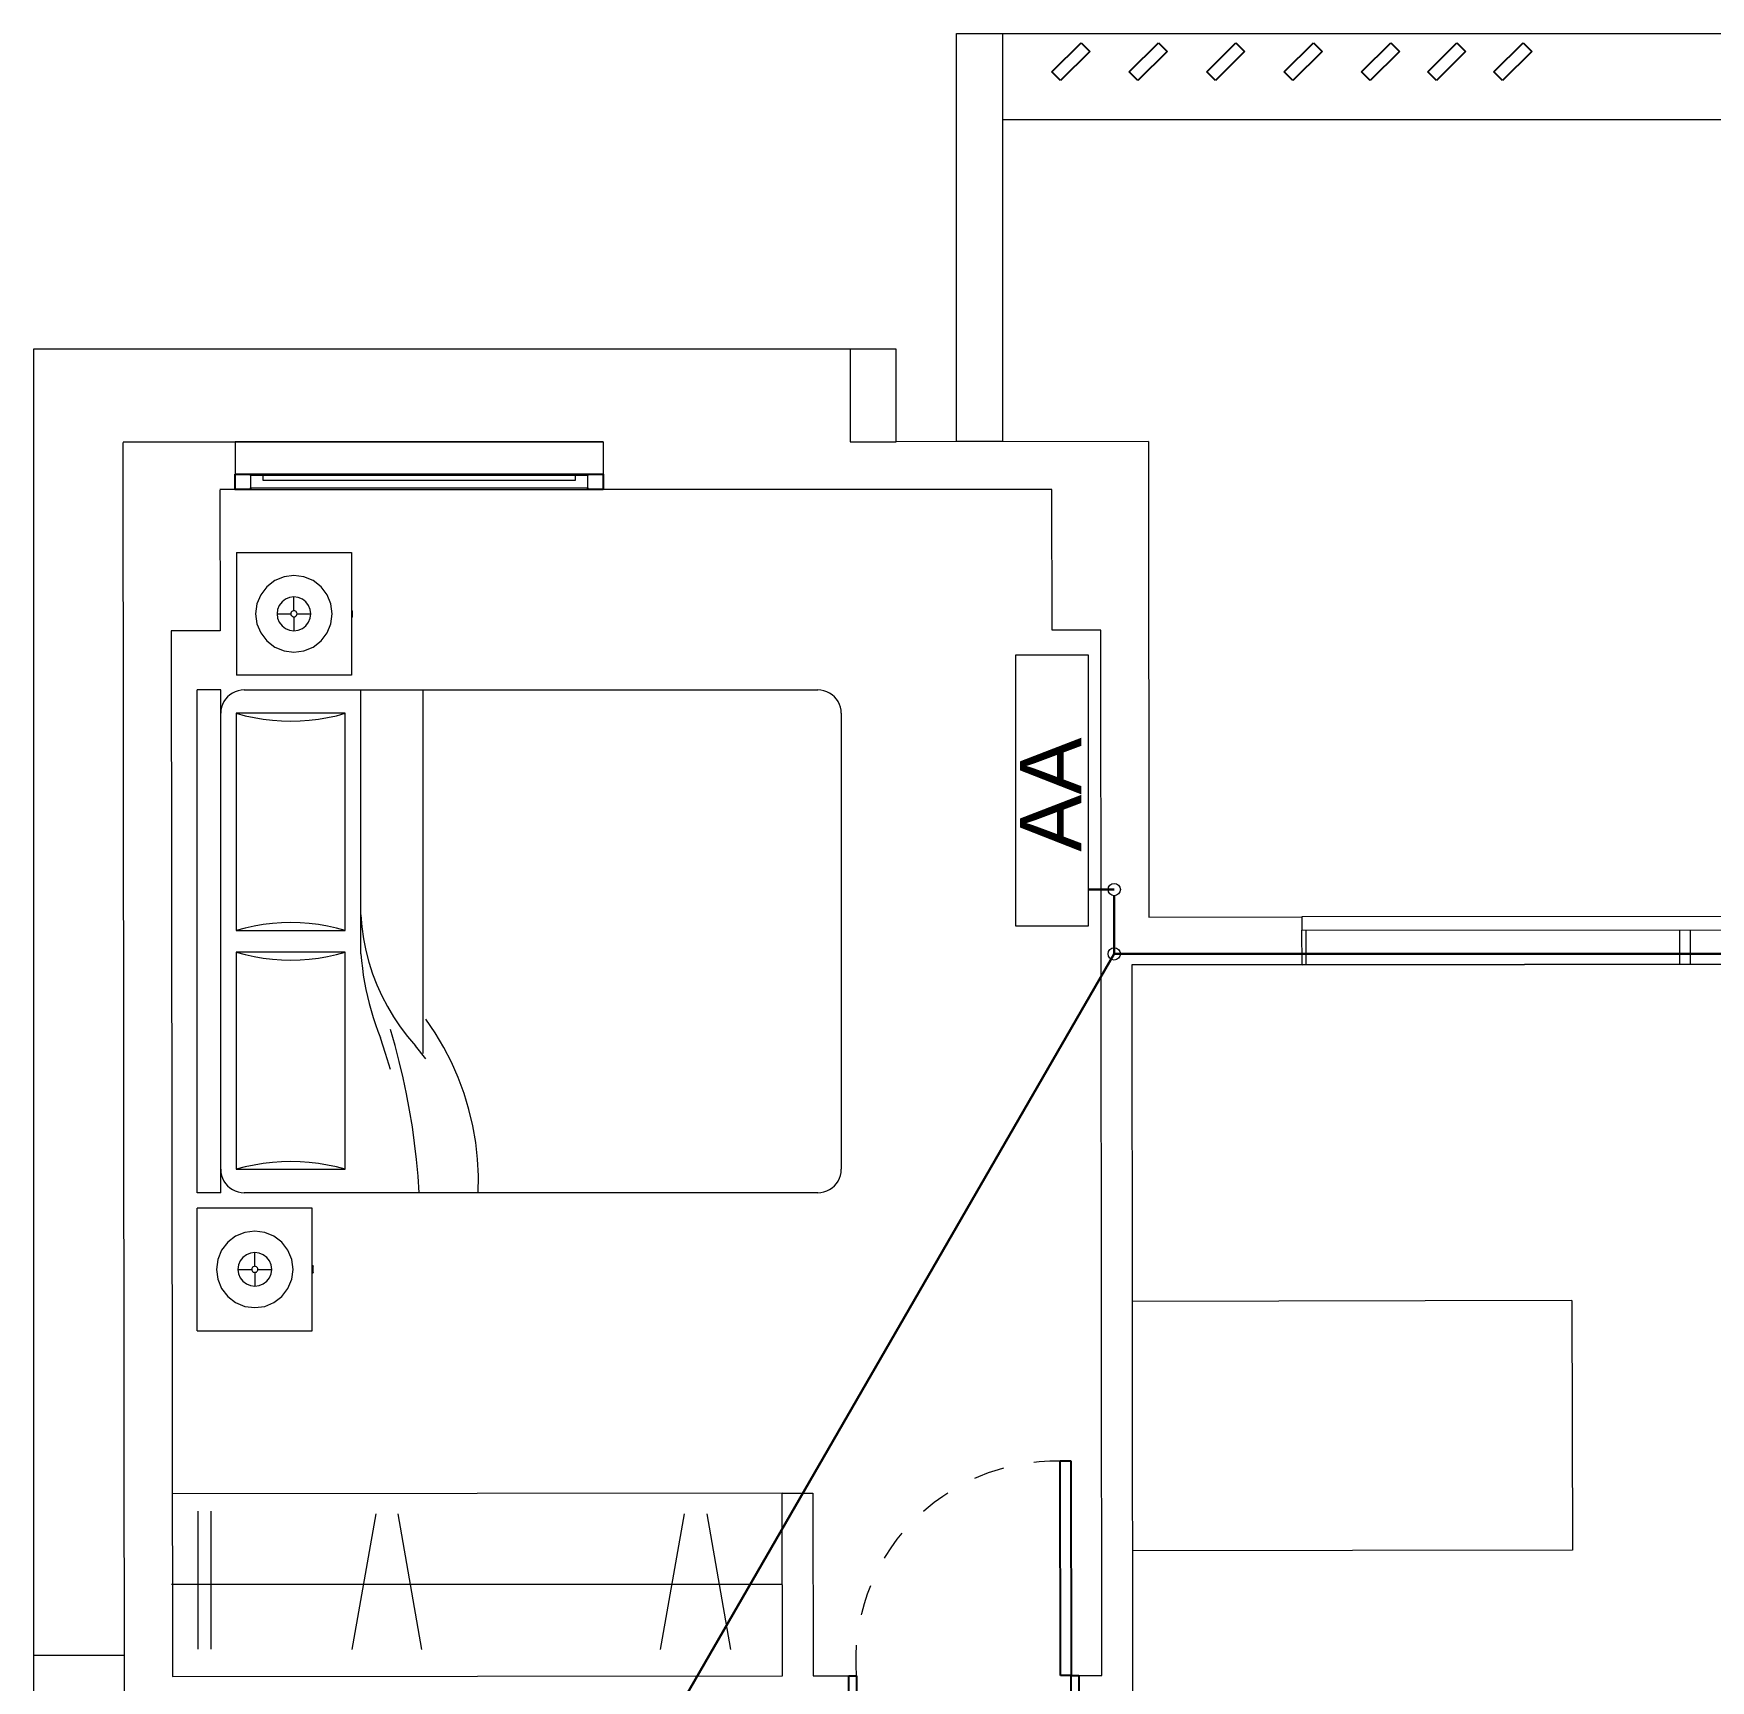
# Model space of a CAD drawing. Header units: millimetres. Extents: x 539 to 842, y -453 to -96.
# Drawn here: x 794.77 to 800.24, y -232.67 to -227.3 of the extents above; entities that cross this region are included whole.
import ezdxf

# ---------------------------------------------------------------- set-up
doc = ezdxf.new("R2010")
doc.units = ezdxf.units.MM
doc.header["$LTSCALE"] = 0.1
doc.linetypes.add('CONTINUA', pattern=[0])
doc.linetypes.add('Trazo', pattern=[0.00635, 0.003175, -0.003175])
doc.layers.get('0').update_dxf_attribs({"lineweight": 5})
doc.layers.add('00-Secundario', color=24, linetype='Continuous')
for name, color, linetype, lineweight in [('A-DOOR', 7, 'Continuous', 5), ('A-DOOR-FRAM', 7, 'Continuous', 5), ('A-GLAZ', 7, 'Continuous', 5), ('A-GLAZ-CWMG', 7, 'Continuous', 5), ('Arq-Equipamiento', 250, 'Continuous', 5), ('MUEBLES', 250, 'Continuous', 5)]:
    doc.layers.add(name, color=color, linetype=linetype, lineweight=lineweight)
doc.layers.add('A-DOOR-HDLN', color=5, linetype='Trazo', lineweight=5, true_color=0x0000ff)
doc.styles.get("Standard").update_dxf_attribs({"font": 'arial.ttf'})

# ---------------------------------------------------------------- blocks, each defined once
blk = doc.blocks.new('Family5 - Puerta OPBLAK - Dormitorio-2880729-1-TORRE-ARQ-PB')
at = {"layer": 'A-DOOR', "color": 8, "lineweight": 25}
for p, q in [((-0.35, 0.05), (-0.375, 0.05)), ((-0.375, 0.05), (-0.375, -0.05)), ((-0.35, -0.05), (-0.35, 0.05)), ((0.375, 0.05), (0.35, 0.05)), ((0.35, 0.05), (0.35, -0.05)), ((0.375, -0.05), (0.375, 0.05)), ((-0.375, -0.05), (-0.35, -0.05)), ((0.35, -0.05), (0.315, -0.05)), ((0.315, -0.05), (0.315, -0.75)), ((0.35, -0.75), (0.35, -0.05)), ((0.35, -0.05), (0.375, -0.05)), ((0.315, -0.75), (0.35, -0.75))]:
    blk.add_line(p, q, dxfattribs=at)
at = {"layer": 'A-DOOR-HDLN', "color": 8}
blk.add_arc((0.3017, -0.0967), 0.6534, 175.8984, 271.164, dxfattribs=at)
blk = doc.blocks.new('Doors_Sliding_Milgard_Aluminum-Series_2-Panels - PV 2_50 X 2_10-2402500-1-TORRE-ARQ-PB')
at = {"layer": 'A-DOOR', "color": 8}
for p, q in [((1.1916, 0.078), (-1.3084, 0.078)), ((-1.3084, 0.078), (-1.3084, -0.0347)), ((-1.3084, 0.078), (1.1916, 0.078)), ((1.1916, -0.0347), (1.1916, 0.078)), ((-1.3084, -0.0347), (1.1916, -0.0347)), ((0.3474, -0.1382), (0.3914, -0.1128)), ((0.3474, -0.1382), (0.3914, -0.1636)), ((0.5315, -0.1382), (0.3474, -0.1382))]:
    blk.add_line(p, q, dxfattribs=at)
at = {"layer": 'A-DOOR-FRAM', "color": 8}
for p, q in [((-1.2952, 0.078), (-1.2952, -0.0347)), ((-0.0758, 0.078), (-0.0758, -0.0347)), ((-0.0409, 0.078), (-0.0409, -0.0347)), ((1.1709, 0.078), (1.1709, -0.0347))]:
    blk.add_line(p, q, dxfattribs=at)
blk = doc.blocks.new('cama grande')
at = {"layer": 'MUEBLES'}
for p, q in [((584.9898, 704.5615), (585.0149, 704.5615)), ((584.9898, 704.5615), (584.9898, 704.1865)), ((585.0149, 704.5615), (585.3898, 704.5615)), ((585.3898, 704.1866), (585.3898, 704.5615)), ((585.4398, 704.5615), (587.0795, 704.5615)), ((585.4398, 704.4853), (585.4398, 704.5615)), ((587.0795, 704.4853), (587.0795, 704.5615)), ((585.1575, 704.4947), (585.1273, 704.4822)), ((585.1898, 704.499), (585.1575, 704.4947)), ((585.2222, 704.4947), (585.1898, 704.499)), ((585.2523, 704.4822), (585.2222, 704.4947)), ((585.0816, 704.4365), (585.0691, 704.4064)), ((585.1015, 704.4624), (585.0816, 704.4365)), ((585.1273, 704.4822), (585.1015, 704.4624)), ((585.2782, 704.4624), (585.2523, 704.4822)), ((585.298, 704.4365), (585.2782, 704.4624)), ((585.3105, 704.4064), (585.298, 704.4365)), ((585.4398, 704.4853), (585.516, 704.4853)), ((585.4398, 704.4853), (587.0795, 704.4853)), ((585.4456, 704.4382), (585.4424, 704.4288)), ((585.45, 704.4472), (585.4456, 704.4382)), ((585.4556, 704.4554), (585.45, 704.4472)), ((585.4621, 704.4629), (585.4556, 704.4554)), ((585.4696, 704.4695), (585.4621, 704.4629)), ((585.4779, 704.475), (585.4696, 704.4695)), ((585.4869, 704.4795), (585.4779, 704.475)), ((585.4963, 704.4827), (585.4869, 704.4795)), ((585.5061, 704.4846), (585.4963, 704.4827)), ((585.516, 704.4853), (585.5061, 704.4846)), ((586.2241, 704.4345), (585.516, 704.4345)), ((585.5237, 704.4054), (585.516, 704.4345)), ((585.516, 704.4345), (585.516, 704.0789)), ((586.2241, 704.4345), (586.2163, 704.4054)), ((586.2241, 704.0789), (586.2241, 704.4345)), ((587.0033, 704.4345), (586.2953, 704.4345)), ((586.2953, 704.4345), (586.2953, 704.0789)), ((586.303, 704.4054), (586.2953, 704.4345)), ((587.0033, 704.4345), (586.9956, 704.4054)), ((587.0133, 704.4846), (587.0033, 704.4853)), ((587.0033, 704.4853), (587.0795, 704.4853)), ((587.0033, 704.0789), (587.0033, 704.4345)), ((587.023, 704.4827), (587.0133, 704.4846)), ((587.0325, 704.4795), (587.023, 704.4827)), ((587.0414, 704.475), (587.0325, 704.4795)), ((587.0497, 704.4695), (587.0414, 704.475)), ((587.0572, 704.4629), (587.0497, 704.4695)), ((587.0638, 704.4554), (587.0572, 704.4629)), ((587.0693, 704.4472), (587.0638, 704.4554)), ((587.0737, 704.4382), (587.0693, 704.4472)), ((587.0769, 704.4288), (587.0737, 704.4382)), ((587.5027, 704.4338), (587.1277, 704.4338)), ((587.1277, 704.059), (587.1277, 704.4338)), ((587.5277, 704.4338), (587.5027, 704.4338)), ((587.5277, 704.4338), (587.5277, 704.0589)), ((585.0691, 704.4064), (585.0649, 704.374)), ((585.1367, 704.3883), (585.1348, 704.374)), ((585.1422, 704.4015), (585.1367, 704.3883)), ((585.1509, 704.4129), (585.1422, 704.4015)), ((585.1623, 704.4217), (585.1509, 704.4129)), ((585.1756, 704.4272), (585.1623, 704.4217)), ((585.1898, 704.4291), (585.1756, 704.4272)), ((585.1811, 704.379), (585.1801, 704.3766)), ((585.1827, 704.3811), (585.1811, 704.379)), ((585.1848, 704.3827), (585.1827, 704.3811)), ((585.1872, 704.3837), (585.1848, 704.3827)), ((585.1898, 704.384), (585.1872, 704.3837)), ((585.1898, 704.4291), (585.1898, 704.384)), ((585.2041, 704.4272), (585.1898, 704.4291)), ((585.1924, 704.3837), (585.1898, 704.384)), ((585.1948, 704.3827), (585.1924, 704.3837)), ((585.1969, 704.3811), (585.1948, 704.3827)), ((585.1985, 704.379), (585.1969, 704.3811)), ((585.1995, 704.3766), (585.1985, 704.379)), ((585.2173, 704.4217), (585.2041, 704.4272)), ((585.2287, 704.4129), (585.2173, 704.4217)), ((585.2375, 704.4015), (585.2287, 704.4129)), ((585.243, 704.3883), (585.2375, 704.4015)), ((585.2448, 704.374), (585.243, 704.3883)), ((585.3148, 704.374), (585.3105, 704.4064)), ((585.4405, 704.419), (585.4398, 704.4091)), ((585.4398, 703.8376), (585.4398, 704.4091)), ((585.4424, 704.4288), (585.4405, 704.419)), ((585.5301, 704.3761), (585.5237, 704.4054)), ((586.2163, 704.4054), (586.21, 704.3761)), ((586.3093, 704.3761), (586.303, 704.4054)), ((586.9956, 704.4054), (586.9892, 704.3761)), ((587.0789, 704.419), (587.0769, 704.4288)), ((587.0795, 704.4091), (587.0789, 704.419)), ((587.0795, 704.4091), (587.0795, 704.0281)), ((585.0649, 704.374), (585.0691, 704.3417)), ((585.0691, 704.3417), (585.0816, 704.3116)), ((585.1798, 704.374), (585.1348, 704.374)), ((585.1348, 704.374), (585.1367, 704.3598)), ((585.1367, 704.3598), (585.1422, 704.3465)), ((585.1422, 704.3465), (585.1509, 704.3351)), ((585.1509, 704.3351), (585.1623, 704.3264)), ((585.1623, 704.3264), (585.1756, 704.3209)), ((585.1801, 704.3766), (585.1798, 704.374)), ((585.1798, 704.374), (585.1801, 704.3714)), ((585.1801, 704.3714), (585.1811, 704.369)), ((585.1811, 704.369), (585.1827, 704.3669)), ((585.1827, 704.3669), (585.1848, 704.3654)), ((585.1848, 704.3654), (585.1872, 704.3644)), ((585.1872, 704.3644), (585.1898, 704.364)), ((585.1898, 704.364), (585.1924, 704.3644)), ((585.1898, 704.364), (585.1898, 704.319)), ((585.1924, 704.3644), (585.1948, 704.3654)), ((585.1948, 704.3654), (585.1969, 704.3669)), ((585.1969, 704.3669), (585.1985, 704.369)), ((585.1985, 704.369), (585.1995, 704.3714)), ((585.1998, 704.374), (585.1995, 704.3766)), ((585.1995, 704.3714), (585.1998, 704.374)), ((585.1998, 704.374), (585.2448, 704.374)), ((585.2041, 704.3209), (585.2173, 704.3264)), ((585.2173, 704.3264), (585.2287, 704.3351)), ((585.2287, 704.3351), (585.2375, 704.3465)), ((585.2375, 704.3465), (585.243, 704.3598)), ((585.243, 704.3598), (585.2448, 704.374)), ((585.298, 704.3116), (585.3105, 704.3417)), ((585.3105, 704.3417), (585.3148, 704.374)), ((585.535, 704.3465), (585.5301, 704.3761)), ((585.5386, 704.3166), (585.535, 704.3465)), ((586.205, 704.3465), (586.2015, 704.3166)), ((586.21, 704.3761), (586.205, 704.3465)), ((586.3143, 704.3465), (586.3093, 704.3761)), ((586.3178, 704.3166), (586.3143, 704.3465)), ((586.9843, 704.3465), (586.9808, 704.3166)), ((586.9892, 704.3761), (586.9843, 704.3465)), ((587.2394, 704.3348), (587.2195, 704.3089)), ((587.2653, 704.3546), (587.2394, 704.3348)), ((587.2954, 704.3671), (587.2653, 704.3546)), ((587.3277, 704.3714), (587.2954, 704.3671)), ((587.3601, 704.3671), (587.3277, 704.3714)), ((587.3902, 704.3546), (587.3601, 704.3671)), ((587.4161, 704.3348), (587.3902, 704.3546)), ((587.436, 704.3089), (587.4161, 704.3348)), ((585.0816, 704.3116), (585.1015, 704.2857)), ((585.1015, 704.2857), (585.1273, 704.2658)), ((585.1756, 704.3209), (585.1898, 704.319)), ((585.1898, 704.319), (585.2041, 704.3209)), ((585.2523, 704.2658), (585.2782, 704.2857)), ((585.2782, 704.2857), (585.298, 704.3116)), ((585.5407, 704.2867), (585.5386, 704.3166)), ((585.5414, 704.2567), (585.5407, 704.2867)), ((586.1994, 704.2867), (586.1987, 704.2567)), ((586.2015, 704.3166), (586.1994, 704.2867)), ((586.32, 704.2867), (586.3178, 704.3166)), ((586.3207, 704.2567), (586.32, 704.2867)), ((586.9786, 704.2867), (586.9779, 704.2567)), ((586.9808, 704.3166), (586.9786, 704.2867)), ((587.2071, 704.2788), (587.2028, 704.2464)), ((587.2195, 704.3089), (587.2071, 704.2788)), ((587.2801, 704.2739), (587.2746, 704.2607)), ((587.2888, 704.2853), (587.2801, 704.2739)), ((587.3002, 704.2941), (587.2888, 704.2853)), ((587.3135, 704.2996), (587.3002, 704.2941)), ((587.3277, 704.3014), (587.3135, 704.2996)), ((587.3277, 704.3014), (587.3277, 704.2564)), ((587.342, 704.2996), (587.3277, 704.3014)), ((587.3553, 704.2941), (587.342, 704.2996)), ((587.3667, 704.2853), (587.3553, 704.2941)), ((587.3754, 704.2739), (587.3667, 704.2853)), ((587.3809, 704.2607), (587.3754, 704.2739)), ((587.4484, 704.2788), (587.436, 704.3089)), ((587.4527, 704.2464), (587.4484, 704.2788)), ((585.1273, 704.2658), (585.1575, 704.2533)), ((585.1575, 704.2533), (585.1898, 704.2491)), ((585.1898, 704.2491), (585.2222, 704.2533)), ((585.2222, 704.2533), (585.2523, 704.2658)), ((585.5386, 704.1967), (585.5407, 704.2266)), ((585.5407, 704.2266), (585.5414, 704.2567)), ((586.1987, 704.2567), (586.1994, 704.2266)), ((586.1994, 704.2266), (586.2015, 704.1967)), ((586.3178, 704.1967), (586.32, 704.2266)), ((586.32, 704.2266), (586.3207, 704.2567)), ((586.9779, 704.2567), (586.9786, 704.2266)), ((586.9786, 704.2266), (586.9808, 704.1967)), ((587.2028, 704.2464), (587.2071, 704.2141)), ((587.2071, 704.2141), (587.2195, 704.1839)), ((587.2746, 704.2607), (587.2727, 704.2464)), ((587.3177, 704.2464), (587.2727, 704.2464)), ((587.2727, 704.2464), (587.2746, 704.2322)), ((587.2746, 704.2322), (587.2801, 704.2189)), ((587.2801, 704.2189), (587.2888, 704.2075)), ((587.3181, 704.249), (587.3177, 704.2464)), ((587.3177, 704.2464), (587.3181, 704.2438)), ((587.3191, 704.2514), (587.3181, 704.249)), ((587.3181, 704.2438), (587.3191, 704.2414)), ((587.3207, 704.2535), (587.3191, 704.2514)), ((587.3191, 704.2414), (587.3207, 704.2393)), ((587.3227, 704.2551), (587.3207, 704.2535)), ((587.3207, 704.2393), (587.3227, 704.2377)), ((587.3252, 704.2561), (587.3227, 704.2551)), ((587.3227, 704.2377), (587.3252, 704.2367)), ((587.3277, 704.2564), (587.3252, 704.2561)), ((587.3252, 704.2367), (587.3277, 704.2364)), ((587.3303, 704.2561), (587.3277, 704.2564)), ((587.3277, 704.2364), (587.3303, 704.2367)), ((587.3277, 704.2364), (587.3277, 704.1914)), ((587.3328, 704.2551), (587.3303, 704.2561)), ((587.3303, 704.2367), (587.3328, 704.2377)), ((587.3348, 704.2535), (587.3328, 704.2551)), ((587.3328, 704.2377), (587.3348, 704.2393)), ((587.3364, 704.2514), (587.3348, 704.2535)), ((587.3348, 704.2393), (587.3364, 704.2414)), ((587.3374, 704.249), (587.3364, 704.2514)), ((587.3364, 704.2414), (587.3374, 704.2438)), ((587.3378, 704.2464), (587.3374, 704.249)), ((587.3374, 704.2438), (587.3378, 704.2464)), ((587.3378, 704.2464), (587.3828, 704.2464)), ((587.3667, 704.2075), (587.3754, 704.2189)), ((587.3754, 704.2189), (587.3809, 704.2322)), ((587.3828, 704.2464), (587.3809, 704.2607)), ((587.3809, 704.2322), (587.3828, 704.2464)), ((587.436, 704.1839), (587.4484, 704.2141)), ((587.4484, 704.2141), (587.4527, 704.2464)), ((584.9898, 704.1865), (585.3898, 704.1866)), ((585.179, 704.1866), (585.1789, 704.1866)), ((585.1789, 704.1866), (585.1789, 704.1839)), ((585.179, 704.1839), (585.1789, 704.1839)), ((585.179, 704.1839), (585.179, 704.1866)), ((585.1794, 704.1839), (585.179, 704.1839)), ((585.1794, 704.1839), (585.1794, 704.1866)), ((585.1799, 704.1839), (585.1794, 704.1839)), ((585.1799, 704.1839), (585.1799, 704.1866)), ((585.1799, 704.1839), (585.1807, 704.1839)), ((585.1807, 704.1839), (585.1807, 704.1866)), ((585.1807, 704.1839), (585.1816, 704.1839)), ((585.1816, 704.1839), (585.1816, 704.1866)), ((585.1816, 704.1839), (585.1828, 704.1839)), ((585.1828, 704.1839), (585.1828, 704.1866)), ((585.1828, 704.1839), (585.1841, 704.1839)), ((585.1841, 704.1839), (585.1841, 704.1866)), ((585.1841, 704.1839), (585.1855, 704.1839)), ((585.1855, 704.1839), (585.1855, 704.1866)), ((585.1855, 704.1839), (585.1869, 704.1839)), ((585.1869, 704.1839), (585.1869, 704.1866)), ((585.1869, 704.1839), (585.1885, 704.1839)), ((585.1885, 704.1839), (585.1885, 704.1866)), ((585.1885, 704.1839), (585.1901, 704.1839)), ((585.1901, 704.1839), (585.1901, 704.1866)), ((585.1901, 704.1839), (585.1917, 704.1839)), ((585.1917, 704.1839), (585.1917, 704.1866)), ((585.1917, 704.1839), (585.1932, 704.1839)), ((585.1932, 704.1839), (585.1932, 704.1866)), ((585.1932, 704.1839), (585.1948, 704.1839)), ((585.1948, 704.1839), (585.1948, 704.1866)), ((585.1948, 704.1839), (585.1962, 704.1839)), ((585.1962, 704.1839), (585.1962, 704.1866)), ((585.1962, 704.1839), (585.1974, 704.1839)), ((585.1974, 704.1839), (585.1974, 704.1866)), ((585.1974, 704.1839), (585.1985, 704.1839)), ((585.1985, 704.1839), (585.1985, 704.1866)), ((585.1985, 704.1839), (585.1995, 704.1839)), ((585.1995, 704.1839), (585.1995, 704.1866)), ((585.1995, 704.1839), (585.2003, 704.1839)), ((585.2003, 704.1839), (585.2003, 704.1866)), ((585.2008, 704.1839), (585.2003, 704.1839)), ((585.2008, 704.1839), (585.2008, 704.1866)), ((585.2012, 704.1839), (585.2008, 704.1839)), ((585.2012, 704.1839), (585.2012, 704.1866)), ((585.2013, 704.1839), (585.2012, 704.1839)), ((585.2013, 704.1866), (585.2013, 704.1839)), ((585.3898, 704.1866), (585.3898, 704.1866)), ((585.5301, 704.1372), (585.535, 704.1668)), ((585.535, 704.1668), (585.5386, 704.1967)), ((586.2015, 704.1967), (586.205, 704.1668)), ((586.205, 704.1668), (586.21, 704.1372)), ((586.3093, 704.1372), (586.3143, 704.1668)), ((586.3143, 704.1668), (586.3178, 704.1967)), ((586.9808, 704.1967), (586.9843, 704.1668)), ((586.9843, 704.1668), (586.9892, 704.1372)), ((587.2195, 704.1839), (587.2394, 704.1581)), ((587.2888, 704.2075), (587.3002, 704.1988)), ((587.3002, 704.1988), (587.3135, 704.1933)), ((587.3135, 704.1933), (587.3277, 704.1914)), ((587.3277, 704.1914), (587.342, 704.1933)), ((587.342, 704.1933), (587.3553, 704.1988)), ((587.3553, 704.1988), (587.3667, 704.2075)), ((587.4161, 704.1581), (587.436, 704.1839)), ((585.516, 704.0789), (585.5237, 704.1079)), ((585.5237, 704.1079), (585.5301, 704.1372)), ((586.21, 704.1372), (586.2163, 704.1079)), ((586.2163, 704.1079), (586.2241, 704.0789)), ((586.2953, 704.0789), (586.303, 704.1079)), ((586.303, 704.1079), (586.3093, 704.1372)), ((586.9892, 704.1372), (586.9956, 704.1079)), ((586.9956, 704.1079), (587.0033, 704.0789)), ((587.2394, 704.1581), (587.2653, 704.1382)), ((587.2653, 704.1382), (587.2954, 704.1257)), ((587.2954, 704.1257), (587.3277, 704.1215)), ((587.3277, 704.1215), (587.3601, 704.1257)), ((587.3601, 704.1257), (587.3902, 704.1382)), ((587.3902, 704.1382), (587.4161, 704.1581)), ((585.516, 704.0789), (586.2241, 704.0789)), ((586.2953, 704.0789), (587.0033, 704.0789)), ((587.1277, 704.0589), (587.1277, 704.059)), ((587.5277, 704.0589), (587.1277, 704.0589)), ((587.3163, 704.059), (587.3163, 704.0562)), ((587.3163, 704.0562), (587.3164, 704.0562)), ((587.3164, 704.0562), (587.3164, 704.059)), ((587.3164, 704.0562), (587.3168, 704.0562)), ((587.3168, 704.0562), (587.3168, 704.059)), ((587.3168, 704.0562), (587.3173, 704.0562)), ((587.3173, 704.0562), (587.3173, 704.059)), ((587.318, 704.0562), (587.3173, 704.0562)), ((587.318, 704.0562), (587.318, 704.059)), ((587.319, 704.0562), (587.318, 704.0562)), ((587.319, 704.0562), (587.319, 704.059)), ((587.3201, 704.0562), (587.319, 704.0562)), ((587.3201, 704.0562), (587.3201, 704.059)), ((587.3214, 704.0562), (587.3201, 704.0562)), ((587.3214, 704.0562), (587.3214, 704.059)), ((587.3228, 704.0562), (587.3214, 704.0562)), ((587.3228, 704.0562), (587.3228, 704.059)), ((587.3243, 704.0562), (587.3228, 704.0562)), ((587.3243, 704.0562), (587.3243, 704.059)), ((587.3259, 704.0562), (587.3243, 704.0562)), ((587.3259, 704.0562), (587.3259, 704.059)), ((587.3274, 704.0562), (587.3259, 704.0562)), ((587.3274, 704.0562), (587.3274, 704.059)), ((587.329, 704.0562), (587.3274, 704.0562)), ((587.329, 704.0562), (587.329, 704.059)), ((587.3306, 704.0562), (587.329, 704.0562)), ((587.3306, 704.0562), (587.3306, 704.059)), ((587.3321, 704.0562), (587.3306, 704.0562)), ((587.3321, 704.0562), (587.3321, 704.059)), ((587.3335, 704.0562), (587.3321, 704.0562)), ((587.3335, 704.0562), (587.3335, 704.059)), ((587.3348, 704.0562), (587.3335, 704.0562)), ((587.3348, 704.0562), (587.3348, 704.059)), ((587.3359, 704.0562), (587.3348, 704.0562)), ((587.3359, 704.0562), (587.3359, 704.059)), ((587.3368, 704.0562), (587.3359, 704.0562)), ((587.3368, 704.0562), (587.3368, 704.059)), ((587.3376, 704.0562), (587.3368, 704.0562)), ((587.3376, 704.0562), (587.3376, 704.059)), ((587.3376, 704.0562), (587.3382, 704.0562)), ((587.3382, 704.0562), (587.3382, 704.059)), ((587.3382, 704.0562), (587.3386, 704.0562)), ((587.3386, 704.059), (587.3386, 704.059)), ((587.3386, 704.059), (587.3386, 704.0562)), ((587.3386, 704.0562), (587.3386, 704.059)), ((587.3386, 704.0562), (587.3386, 704.0562)), ((586.0338, 703.995), (586.0112, 703.9882)), ((586.0566, 704.0012), (586.0338, 703.995)), ((586.0794, 704.0068), (586.0566, 704.0012)), ((586.1025, 704.0118), (586.0794, 704.0068)), ((586.1256, 704.0162), (586.1025, 704.0118)), ((586.1488, 704.0201), (586.1256, 704.0162)), ((586.1722, 704.0233), (586.1488, 704.0201)), ((586.1915, 704.0018), (586.1541, 703.9898)), ((586.1956, 704.026), (586.1722, 704.0233)), ((586.2295, 704.0116), (586.1915, 704.0018)), ((586.2191, 704.0281), (586.1956, 704.026)), ((586.2191, 704.0281), (586.3461, 704.0281)), ((586.268, 704.0193), (586.2295, 704.0116)), ((586.3069, 704.0248), (586.268, 704.0193)), ((586.3461, 704.0281), (586.3069, 704.0248)), ((586.3461, 704.0281), (587.0795, 704.0281)), ((587.0795, 704.0281), (587.0795, 703.8249)), ((585.8417, 703.9312), (585.8934, 703.9473)), ((585.8934, 703.9473), (585.9447, 703.9646)), ((585.9667, 703.973), (585.9447, 703.9646)), ((585.9889, 703.9809), (585.9667, 703.973)), ((586.0112, 703.9882), (585.9889, 703.9809)), ((586.0468, 703.9415), (586.013, 703.9214)), ((586.0816, 703.9596), (586.0468, 703.9415)), ((586.1174, 703.9757), (586.0816, 703.9596)), ((586.1541, 703.9898), (586.1174, 703.9757)), ((585.7617, 703.879), (585.8147, 703.8902)), ((585.8147, 703.8902), (585.8674, 703.9027)), ((585.8674, 703.9027), (585.9198, 703.9164)), ((585.9198, 703.9164), (585.9718, 703.9312)), ((585.9804, 703.8995), (585.9492, 703.8757)), ((586.013, 703.9214), (585.9804, 703.8995)), ((585.4398, 703.8376), (585.4938, 703.8414)), ((585.4398, 703.6456), (585.4398, 703.8376)), ((585.4938, 703.8414), (585.5477, 703.8464)), ((585.5477, 703.8464), (585.6015, 703.8527)), ((585.6015, 703.8527), (585.6551, 703.8602)), ((585.6551, 703.8602), (585.7085, 703.869)), ((585.7085, 703.869), (585.7617, 703.879)), ((585.876, 703.8167), (585.9193, 703.8503)), ((585.9492, 703.8757), (585.9193, 703.8503)), ((585.8939, 703.8249), (587.0795, 703.8249)), ((585.9138, 703.7577), (585.9609, 703.7858)), ((585.9609, 703.7858), (586.0061, 703.8167)), ((587.0795, 703.8249), (587.0795, 702.5377)), ((585.815, 703.7105), (585.8651, 703.7326)), ((585.8651, 703.7326), (585.9138, 703.7577)), ((585.6578, 703.663), (585.7111, 703.6756)), ((585.7111, 703.6756), (585.7636, 703.6915)), ((585.7636, 703.6915), (585.815, 703.7105)), ((585.4398, 703.6456), (585.4946, 703.645)), ((585.4398, 702.5377), (585.4398, 703.6456)), ((585.4946, 703.645), (585.5493, 703.6476)), ((585.5493, 703.6476), (585.6038, 703.6537)), ((585.6038, 703.6537), (585.6578, 703.663)), ((585.4398, 702.5377), (585.4405, 702.5277)), ((585.4405, 702.5277), (585.4424, 702.5179)), ((587.0769, 702.5179), (587.0789, 702.5277)), ((587.0789, 702.5277), (587.0795, 702.5377)), ((585.4424, 702.5179), (585.4456, 702.5085)), ((585.4456, 702.5085), (585.45, 702.4996)), ((585.45, 702.4996), (585.4556, 702.4913)), ((585.4556, 702.4913), (585.4621, 702.4838)), ((585.4621, 702.4838), (585.4696, 702.4772)), ((585.4696, 702.4772), (585.4779, 702.4717)), ((585.4779, 702.4717), (585.4869, 702.4673)), ((585.4869, 702.4673), (585.4963, 702.464)), ((585.4963, 702.464), (585.5061, 702.4621)), ((587.0133, 702.4621), (587.023, 702.464)), ((587.023, 702.464), (587.0325, 702.4673)), ((587.0325, 702.4673), (587.0414, 702.4717)), ((587.0414, 702.4717), (587.0497, 702.4772)), ((587.0497, 702.4772), (587.0572, 702.4838)), ((587.0572, 702.4838), (587.0638, 702.4913)), ((587.0638, 702.4913), (587.0693, 702.4996)), ((587.0693, 702.4996), (587.0737, 702.5085)), ((587.0737, 702.5085), (587.0769, 702.5179)), ((585.5061, 702.4621), (585.516, 702.4615)), ((587.0033, 702.4615), (585.516, 702.4615)), ((587.0033, 702.4615), (587.0133, 702.4621))]:
    blk.add_line(p, q, dxfattribs=at)
blk = doc.blocks.new('T1-5P-2020')
at = {"color": 8}
for p, q in [((4093.4012, 1366.1794), (4098.9693, 1366.1794)), ((4093.4012, 1365.8994), (4098.9693, 1365.8994)), ((4093.877, 1364.8492), (4093.0542, 1364.8483)), ((4093.65, 1360.8245), (4093.725, 1360.8246))]:
    blk.add_line(p, q, dxfattribs=at)
at = {"color": 8, "lineweight": 5}
for p, q in [((4090.5337, 1364.8483), (4090.8987, 1364.8483)), ((4090.5337, 1364.8483), (4090.8987, 1364.8483)), ((4090.5396, 1358.9634), (4090.5337, 1364.8459)), ((4090.8987, 1364.8483), (4092.0987, 1364.8483)), ((4092.0987, 1364.8483), (4090.8987, 1364.8483)), ((4090.8987, 1364.8483), (4090.8989, 1364.6903)), ((4092.0987, 1364.8483), (4092.0989, 1364.6929)), ((4093.877, 1364.8492), (4093.8785, 1363.298)), ((4090.8989, 1364.6929), (4090.8489, 1364.6929)), ((4090.8489, 1364.6902), (4090.8493, 1364.2312)), ((4093.5621, 1364.6929), (4092.0989, 1364.6929)), ((4093.5626, 1364.2339), (4093.5621, 1364.6929)), ((4090.8493, 1364.2312), (4090.6903, 1364.2311)), ((4090.6903, 1364.2311), (4090.6938, 1360.8216)), ((4093.7216, 1364.2341), (4093.5626, 1364.2339)), ((4093.7227, 1363.1418), (4093.7216, 1364.2341)), ((4093.8785, 1363.298), (4094.3773, 1363.2985)), ((4096.8776, 1363.301), (4094.3776, 1363.2985)), ((4094.3776, 1363.2985), (4094.3777, 1363.2552)), ((4093.725, 1360.8246), (4093.7227, 1363.1418)), ((4094.3775, 1363.1425), (4093.8227, 1363.1419)), ((4093.8227, 1363.1419), (4093.8251, 1360.7247)), ((4095.2579, 1362.0473), (4093.8238, 1362.0444)), ((4095.2579, 1362.0473), (4095.2595, 1361.2334)), ((4092.6827, 1361.4188), (4090.6932, 1361.4168)), ((4092.6827, 1361.4188), (4092.7827, 1361.4189)), ((4092.6833, 1360.8235), (4092.6827, 1361.4188)), ((4092.7827, 1361.4189), (4092.7833, 1360.8236)), ((4090.7766, 1361.3604), (4090.7766, 1360.9104)), ((4090.8196, 1361.3604), (4090.8196, 1360.9104)), ((4091.3571, 1361.3521), (4091.2794, 1360.9089)), ((4091.429, 1361.3521), (4091.5067, 1360.9089)), ((4092.3628, 1361.3521), (4092.285, 1360.9089)), ((4092.4364, 1361.3521), (4092.5141, 1360.9089)), ((4095.2596, 1361.2334), (4093.8255, 1361.2305)), ((4092.683, 1361.1212), (4090.6913, 1361.1212)), ((4090.6938, 1360.8216), (4092.6833, 1360.8235)), ((4092.7833, 1360.8236), (4092.9, 1360.8238))]:
    blk.add_line(p, q, dxfattribs=at)
at = {"color": 8}
for points in [[(4093.4012, 1364.8492), (4093.2512, 1364.8492), (4093.2512, 1366.1795), (4093.4012, 1366.1795)], [(4093.0542, 1365.1503), (4092.9042, 1365.1503), (4092.9042, 1364.8483), (4093.0542, 1364.8483)], [(4090.5378, 1360.8892), (4090.2411, 1360.8891), (4090.2411, 1360.7391), (4090.5378, 1360.7392)]]:
    blk.add_lwpolyline(points, close=True, dxfattribs=at)
blk.add_lwpolyline([(4092.9042, 1365.1503), (4090.2411, 1365.1503), (4090.2411, 1360.8891)], dxfattribs=at)
at = {"layer": 'A-GLAZ', "color": 8, "lineweight": 18}
for p, q in [((4092.0489, 1364.7379), (4090.9489, 1364.7379)), ((4090.9489, 1364.7379), (4090.9489, 1364.6979)), ((4090.9889, 1364.7379), (4090.9889, 1364.7229)), ((4092.0089, 1364.7379), (4090.9889, 1364.7379)), ((4092.0089, 1364.7229), (4092.0089, 1364.7379)), ((4092.0489, 1364.6979), (4092.0489, 1364.7379)), ((4090.9489, 1364.6979), (4092.0489, 1364.6979)), ((4090.9889, 1364.7229), (4092.0089, 1364.7229))]:
    blk.add_line(p, q, dxfattribs=at)
at = {"layer": 'A-GLAZ-CWMG', "color": 8, "lineweight": 25, "extrusion": (0, 0, -1)}
for p, q in [((4093.562, 1366.0542), (4093.6574, 1366.1496)), ((4093.6857, 1366.1213), (4093.5902, 1366.0259)), ((4093.6574, 1366.1496), (4093.6857, 1366.1213)), ((4093.8145, 1366.0542), (4093.9099, 1366.1496)), ((4093.9382, 1366.1213), (4093.8427, 1366.0259)), ((4093.9099, 1366.1496), (4093.9382, 1366.1213)), ((4094.067, 1366.0542), (4094.1624, 1366.1496)), ((4094.1907, 1366.1213), (4094.0952, 1366.0259)), ((4094.1624, 1366.1496), (4094.1907, 1366.1213)), ((4094.3195, 1366.0542), (4094.4149, 1366.1496)), ((4094.4432, 1366.1213), (4094.3477, 1366.0259)), ((4094.4149, 1366.1496), (4094.4432, 1366.1213)), ((4094.572, 1366.0542), (4094.6674, 1366.1496)), ((4094.6957, 1366.1213), (4094.6002, 1366.0259)), ((4094.6674, 1366.1496), (4094.6957, 1366.1213)), ((4094.7876, 1366.0542), (4094.883, 1366.1496)), ((4094.9113, 1366.1213), (4094.8159, 1366.0259)), ((4094.883, 1366.1496), (4094.9113, 1366.1213)), ((4095.0032, 1366.0542), (4095.0987, 1366.1496)), ((4095.127, 1366.1213), (4095.0315, 1366.0259)), ((4095.0987, 1366.1496), (4095.127, 1366.1213)), ((4093.5902, 1366.0259), (4093.562, 1366.0542)), ((4093.8427, 1366.0259), (4093.8145, 1366.0542)), ((4094.0952, 1366.0259), (4094.067, 1366.0542)), ((4094.3477, 1366.0259), (4094.3195, 1366.0542)), ((4094.6002, 1366.0259), (4094.572, 1366.0542)), ((4094.8159, 1366.0259), (4094.7876, 1366.0542)), ((4095.0315, 1366.0259), (4095.0032, 1366.0542)), ((4090.8989, 1364.6929), (4090.8989, 1364.7429)), ((4090.8989, 1364.7429), (4090.9489, 1364.7429)), ((4090.9489, 1364.7429), (4090.9489, 1364.7379)), ((4090.9489, 1364.6929), (4090.8989, 1364.6929)), ((4090.9489, 1364.6979), (4090.9489, 1364.6929))]:
    blk.add_line(p, q, dxfattribs=at)
at = {"layer": 'A-GLAZ-CWMG', "color": 8}
for p, q in [((4092.0489, 1364.7429), (4090.9489, 1364.7429)), ((4090.9489, 1364.6929), (4092.0489, 1364.6929))]:
    blk.add_line(p, q, dxfattribs=at)
at = {"layer": 'A-GLAZ-CWMG', "color": 8, "lineweight": 25}
for p, q in [((4092.0489, 1364.7379), (4092.0489, 1364.7429)), ((4092.0489, 1364.7429), (4092.0989, 1364.7429)), ((4092.0989, 1364.7429), (4092.0989, 1364.6929)), ((4092.0489, 1364.6929), (4092.0489, 1364.6979)), ((4092.0989, 1364.6929), (4092.0489, 1364.6929))]:
    blk.add_line(p, q, dxfattribs=at)
at = {"color": 8, "lineweight": 5, "rotation": 89.9999427328535}
blk.add_blockref('cama grande', (4795.3361, 776.9585), dxfattribs=at)
at = {"color": 8, "lineweight": 5}
for name, p, xscale, rotation in [('Doors_Sliding_Milgard_Aluminum-Series_2-Panels - PV 2_50 X 2_10-2402500-1-TORRE-ARQ-PB', (4095.6861, 1363.2218), -0.999999999999992, 180.0572957117578), ('Family5 - Puerta OPBLAK - Dormitorio-2880729-1-TORRE-ARQ-PB', (4093.275, 1360.7741), -1.000000000000008, 180.0572957222605)]:
    blk.add_blockref(name, p, dxfattribs=dict(at, xscale=xscale, rotation=rotation))

msp = doc.modelspace()

# ---------------------------------------------------------------- linework, layer by layer
at = {"layer": '00-Secundario', "lineweight": 30}
for points in [[(798.2144, -230.0877), (798.2984, -230.0877)], [(798.2984, -230.1077), (798.2984, -230.2975)], [(796.4655, -233.4722), (798.2984, -230.2975)], [(802.1055, -230.2975), (798.2984, -230.2975)]]:
    msp.add_lwpolyline(points, dxfattribs=at)
at = {"layer": '00-Secundario', "linetype": 'CONTINUA', "lineweight": 20}
for centre in [(798.2984, -230.0877), (798.2984, -230.2975)]:
    msp.add_circle(centre, 0.02, dxfattribs=at)
at = {"layer": 'Arq-Equipamiento', "color": 8, "linetype": 'CONTINUA', "lineweight": 13}
msp.add_lwpolyline([(797.9774, -229.3215), (798.213, -229.3215), (798.213, -230.2066), (797.9774, -230.2066)], close=True, dxfattribs=at)

# ---------------------------------------------------------------- block references
at = {"color": 8}
msp.add_blockref('T1-5P-2020', (-3295.4671, -1593.4752), dxfattribs=at)

# ---------------------------------------------------------------- texts
at = {"color": 8, "insert": (797.9914, -229.9642), "char_height": 0.2, "attachment_point": 1, "rotation": 90}
msp.add_mtext_dynamic_manual_height_columns('AA', width=1, gutter_width=12.5, heights=[0], dxfattribs=at)

doc.saveas('drawing.dxf')
